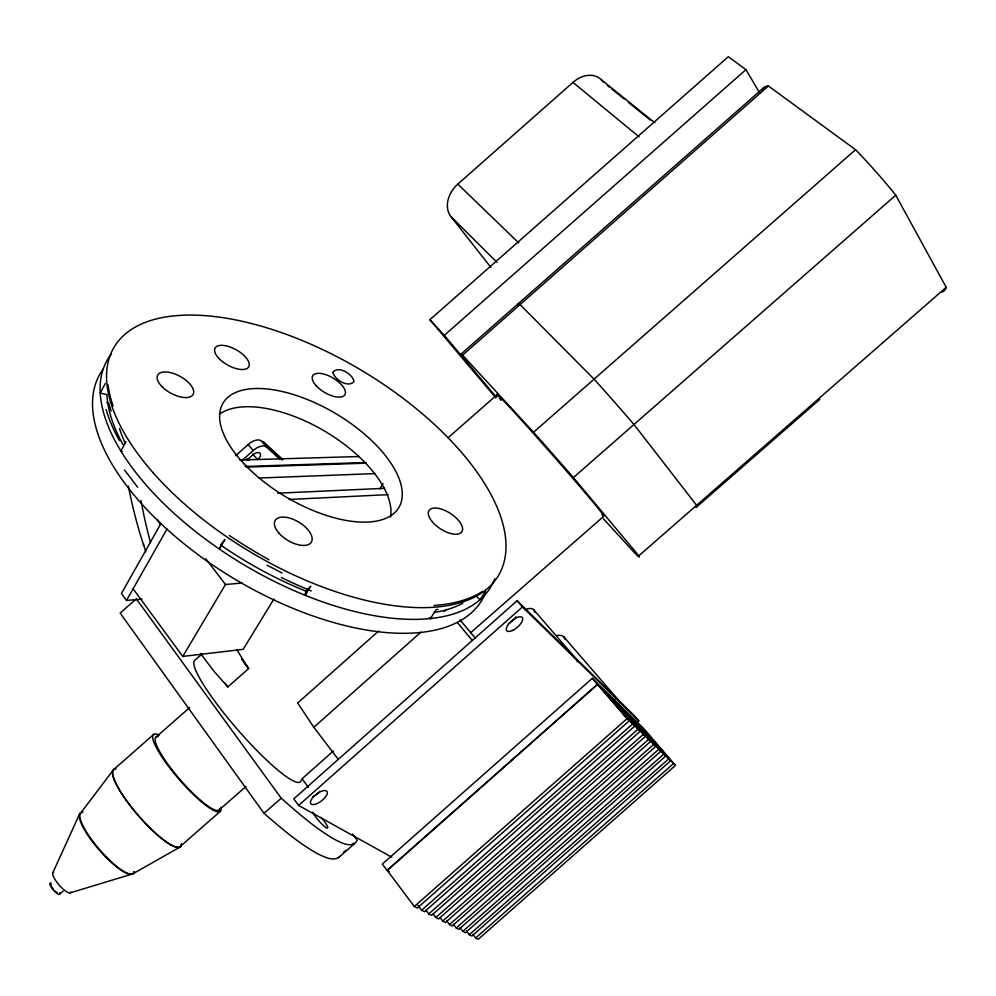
<?xml version="1.0" encoding="UTF-8"?>
<svg xmlns="http://www.w3.org/2000/svg" width="996" height="996" viewBox="0 0 996 996"><rect width="100%" height="100%" fill="white"/><g stroke="black" fill="none" stroke-linecap="round" stroke-linejoin="round"><path stroke-width="1.49" d="M220.602 544.974L224.959 539.471L219.344 549.057L221.037 545.31A215.771 103.895 30.7 0 0 306.606 591.425L305.187 595.297L310.852 586.146L305.635 591.026M52.813 872.757L79.68 813.782M105.24 383.535L100.235 393.034L106.871 394.578A215.771 103.895 30.7 0 0 122.931 444.39M125.957 441.626L120.889 450.989L122.159 451.275M160.979 523.46L121.412 593.529L126.48 600.464L141.955 599.082M126.48 600.464L167.029 528.976M133.103 588.785L182.778 656.426L225.482 584.49L242.115 583.046M273.863 599.094L243.186 649.355L182.778 656.426M304.378 595.023L306.606 591.425M379.8 488.899L383.037 483.683M429.376 617.632L430.347 618.566L436.273 609.564L437.916 609.39M80.278 813.595L112.922 770.481M235.629 455.732L248.191 444.49A11.554 6.25 -39.2 0 1 261.5 441.029L282.354 460.015M241.617 460.862L253.158 450.541A11.579 6.225 -39.2 0 1 266.48 447.042L279.814 459.168M252.474 453.927L257.765 459.642A6.374 3.424 -39.1 0 0 259.919 453.105A6.374 3.424 -39.1 0 0 252.598 455.048L246.996 460.065A6.374 3.424 -39 0 0 246.572 460.451M352.596 834.05L357.215 840.288C352.783 849.003 341.279 842.803 335.079 839.653C315.334 828.373 298.252 813.134 281.221 798.244L136.315 598.87L120.155 613.1L263.99 813.321C281.171 828.112 298.427 843.263 318.421 854.182C324.771 857.058 333.971 862.175 340.072 856.261M378.717 630.978L297.655 703.027L313.827 727.279L338.279 759.375M313.827 727.279L420.86 632.211M444.129 611.556L446.457 609.49M333.349 751.034L302.049 778.797L308.424 787.326M636.456 722.934L638.785 720.88L634.079 715.427L517.136 600.713L293.745 798.879L298.601 805.44L391.876 857.232M298.601 805.44L522.452 606.913L638.785 720.88M490.816 267.289L450.927 216.593A25.435 19.547 -47.1 0 1 457.824 184.123L572.974 82.394A25.759 19.422 -51.7 0 1 603.24 82.108M201.503 654.882L214.302 671.628L227.86 686.929L248.714 668.515L241.455 658.904M389.249 871.525L387.046 870.342L382.327 864.055L592.271 678.363L642.793 727.64L675.45 765.426L478.217 939.278L475.665 937.971L472.901 934.335M387.046 870.342L597.413 684.327L647.649 733.243M414.336 906.522L627.044 718.676L629.285 720.843L417.299 908.028L414.336 906.522L387.245 870.442L597.55 684.476L627.044 718.676M421.607 910.244L632.56 724.005L634.751 726.121L424.52 911.738L421.607 910.244L417.897 905.302M428.766 913.917L637.975 729.234L640.142 731.325L431.617 915.374L428.766 913.917L425.989 910.232M435.787 917.515L643.304 734.376L645.433 736.43L438.601 918.959L435.787 917.515L433.036 913.867M442.71 921.063L648.545 739.443L650.637 741.46L445.473 922.483L442.71 921.063L439.971 917.441M449.52 924.562L653.7 744.423L655.766 746.415L452.234 925.956L449.52 924.562L446.793 920.951M456.205 927.986L658.779 749.316L660.809 751.283L458.882 929.368L456.205 927.986L453.404 924.288M495.747 397.79L429.899 319.716L728.3 56.722L745.967 69.633L759.774 93.163M429.899 319.716L444.291 335.341L745.967 69.633M460.999 354.115L763.82 87.586M463.377 357.987A135.083 2.976 48.7 0 1 462.567 355.174L768.377 86.005L855.552 149.699A135.854 28.1 48.4 0 1 895.753 195.191L946.2 287.309A135.854 28.1 48.4 0 1 941.531 292.164M462.804 931.372L663.772 754.146L665.764 756.064L465.431 932.717L462.804 931.372L460.003 927.687M469.29 934.696L668.69 758.89L670.644 760.782L471.88 936.028L469.29 934.696L466.502 931.036M475.665 937.971L673.52 763.558L675.45 765.426M202.039 653.986L195.042 660.136A80.477 13.06 49 0 0 240.497 732.919A80.477 13.06 49 0 0 301.19 779.98M448.1 437.742L497.016 394.752M113.781 769.485L153.72 734.413M156.098 737.065L189.688 707.571M462.567 355.174L533.57 432.239L855.552 149.699M59.66 894.171L63.146 891.121M946.2 287.309L638.847 555.768L573.41 477.57L895.753 195.191M219.344 809.798L246.037 786.429M180.45 846.251L220.49 811.192M263.99 813.321L281.221 798.244M470.523 632.834L603.825 516.227M696.515 507.051L819.808 399.371M343.57 852.203L345.849 850.223M351.538 845.255L353.804 843.263M338.391 857.768L354.501 843.699M484.18 592.483L485.675 591.238L479.972 599.741L476.536 596.467M132.879 873.816L179.915 847.123M70.156 892.852L131.858 874.164M431.978 618.379L430.347 618.566M289.126 499.469L388.203 494.639M277.647 493.194L384.493 488.326M258.836 478.043L375.056 473.598M246.996 467.099L366.316 463.177M244.991 466.452L365.831 462.53M239.837 460.04L359.158 456.517M106.871 402.72L109 403.218M282.117 573.036L267.077 565.218M243.609 662.128L248.714 668.515M600.924 79.369L654.808 122.819M607.386 85.457L609.477 87.138M611.569 88.818L618.927 94.757M619.973 95.604L624.218 99.027M628.476 102.476L640.328 112.038M641.412 112.909L650.164 119.968M572.974 82.394L639.133 136.888M282.702 459.43L263.392 441.826L266.48 445.561M457.824 184.123L518.767 242.962M450.927 216.593L497.004 262.384M603.364 518.729L635.137 553.44A135.083 2.976 48.7 0 0 638.847 555.768M459.99 619.948L475.665 638.424M645.645 731.301L673.52 763.558M563.773 636.818L618.516 700.163M642.669 728.4L670.644 760.782M640.64 726.42L668.69 758.89M637.614 723.482L665.764 756.064M635.548 721.465L663.772 754.146M632.485 718.477L660.809 751.283M630.381 716.435L658.779 749.316M627.256 713.397L655.766 746.415M625.127 711.318L653.7 744.423M621.965 708.243L650.637 741.46M619.798 706.127L648.545 739.443M616.574 702.989L645.433 736.43M614.37 700.848L643.304 734.376M611.096 697.661L640.142 731.325M608.855 695.482L637.975 729.234M605.531 692.232L634.751 726.121M603.252 690.016L632.56 724.005M533.582 609.589L576.335 659.178M599.866 686.73L629.285 720.843M592.271 678.363L597.413 684.327M517.136 600.713L522.452 606.913M444.291 335.341L496.232 396.981M457.401 622.6L472.303 640.478M261.5 441.029L266.48 447.042M248.191 444.49L253.158 450.541M248.9 460.613L247.257 458.596A6.362 3.436 -39 0 1 246.348 459.33M200.594 653.413L202.487 655.742M205.749 558.731L225.482 584.49M124.463 469.975L137.685 487.268M225.158 683.293L227.86 686.929M157.455 519.638L160.319 524.344M236.899 649.728L248.153 668.142M111.178 411.074L109.087 404.6M219.481 414.224A101.717 49.165 30.7 0 1 325.991 431.94A101.717 49.165 30.7 0 1 390.581 516.986M494.838 578.614A222.805 107.307 30.7 0 1 247.133 566.687A222.805 107.307 30.7 0 1 111.203 354.103M482.55 591.363A222.967 100.584 27.7 0 1 434.094 605.431M311.3 590.927A222.718 102.14 30.8 0 1 281.333 577.481M269.045 559.764A222.955 95.118 31 0 1 229.329 535.45M119.42 440.568A222.867 106.933 31.1 0 1 106.099 409.505M113.058 405.957A222.793 101.642 34.3 0 1 108.029 384.78M125.16 443.183A227.723 109.846 31 0 1 119.445 428.454M484.741 594.774A221.946 108.327 30.7 0 1 236.251 579.983A221.946 108.327 30.7 0 1 103.285 368.918M462.791 603.327A215.771 103.895 30.7 0 1 434.306 612.44M133.775 871.861A40.126 9.948 49.1 0 1 98.89 849.638A40.126 9.948 49.1 0 1 82.357 812.288M70.903 892.043A13.359 3.673 49.2 0 1 58.976 884.871A13.359 3.673 49.2 0 1 53.759 872.147M59.785 892.777A7.346 2.054 49.2 0 1 53.411 890.1A7.346 2.054 49.2 0 1 51.294 883.066M57.208 892.565A5.341 1.494 49.2 0 1 56.311 892.03M55.228 891.159A5.341 1.494 49.2 0 1 54.855 890.798M53.386 889.204A5.341 1.494 49.2 0 1 51.817 886.926M51.257 885.593A5.341 1.494 49.2 0 1 51.257 884.709M533.57 432.239A135.083 2.976 48.7 0 1 573.41 477.57M695.619 506.952A135.219 7.682 48.6 0 0 696.615 505.308L633.979 424.508A135.219 7.682 48.6 0 0 594.077 379.152L520.049 304.577A135.219 7.682 48.6 0 0 517.771 305.075M762.04 90.076A135.854 28.1 48.4 0 1 768.377 86.005M143.997 545.435A11.603 6.2 -36.9 0 1 143.337 544.476M574.468 658.294A17.43 6.885 -40.6 0 1 577.232 661.755M524.792 609.826A17.156 7.221 -40.6 0 1 534.578 612.254M615.852 698.955A26.021 9.674 -40.5 0 1 619.674 702.69M556.602 635.573A25.498 10.334 -40.5 0 1 565.056 639.482M319.865 791.397A10.172 4.245 -37.5 0 1 312.371 796.999M516.003 616.761A10.122 4.308 -40.5 0 1 508.57 623.645M220.963 807.096A50.896 10.122 49 0 1 178.085 778.2A50.896 10.122 49 0 1 159.285 735.036M181.309 843.749A50.858 11.354 49.1 0 1 139.179 816.459A50.858 11.354 49.1 0 1 115.673 768.912M181.509 844.496A51.045 11.404 49.1 0 1 138.569 815.861A51.045 11.404 49.1 0 1 115.81 768.912M134.336 871.737A40.114 9.935 49.1 0 1 99.388 849.376A40.114 9.935 49.1 0 1 82.967 812.138M498.162 396.57A80.937 1.793 48.7 0 1 552.133 454.599A80.937 1.793 48.7 0 1 602.02 514.72M501.1 400.404A80.937 1.793 48.7 0 1 499.432 398.276M219.83 808.877A48.206 9.587 49 0 1 178.919 778.225A48.206 9.587 49 0 1 158.252 736.679M321.011 817.293A11.778 1.955 49.5 0 1 327.771 827.527A11.778 1.955 49.5 0 1 321.596 823.754A11.778 1.955 49.5 0 1 312.756 812.25M150.521 542.559A1452.218 618.79 -53.5 0 1 140.971 500.478M145.889 551.784A1442.992 624.604 -53.7 0 1 128.372 486.048M332.901 372.33C334.444 379.551 348.239 388.315 354.028 381.568C352.908 374.16 338.316 365.121 332.901 372.33M153.222 472.839A223.54 106.448 30.7 0 0 493.867 582.025A223.54 106.448 30.7 0 0 271.597 329.303A223.54 106.448 30.7 0 0 153.222 472.839M244.219 463.987A102.252 48.53 30.7 0 0 398.276 508.446A102.252 48.53 30.7 0 0 290.272 393.594A102.252 48.53 30.7 0 0 244.219 463.987M316.355 385.925A18.7 8.354 30.6 0 0 344.604 395.175A18.7 8.354 30.6 0 0 325.48 374.558A18.7 8.354 30.6 0 0 316.355 385.925M162.161 386.822A20.194 9.587 28.6 0 0 192.987 394.653A20.194 9.587 28.6 0 0 171.038 372.765A20.194 9.587 28.6 0 0 162.161 386.822M278.955 533.146A21.09 10.657 31 0 0 311.113 542.471A21.09 10.657 31 0 0 289.749 518.119A21.09 10.657 31 0 0 278.955 533.146M432.065 521.506A19.559 9.176 32.9 0 0 461.447 532.325A19.559 9.176 32.9 0 0 442.871 509.616A19.559 9.176 32.9 0 0 432.065 521.506M219.668 359.207A19.248 8.752 29.2 0 0 248.651 366.914A19.248 8.752 29.2 0 0 227.387 346.16A19.248 8.752 29.2 0 0 219.668 359.207M316.952 803.61A10.184 4.221 -37.5 0 0 327.024 791.409A10.184 4.221 -37.5 0 0 312.732 797.647A10.184 4.221 -37.5 0 0 316.952 803.61M512.666 630.418A10.147 4.283 -40.5 0 0 522.352 617.694A10.147 4.283 -40.5 0 0 508.508 624.218A10.147 4.283 -40.5 0 0 512.666 630.418"/></g></svg>
